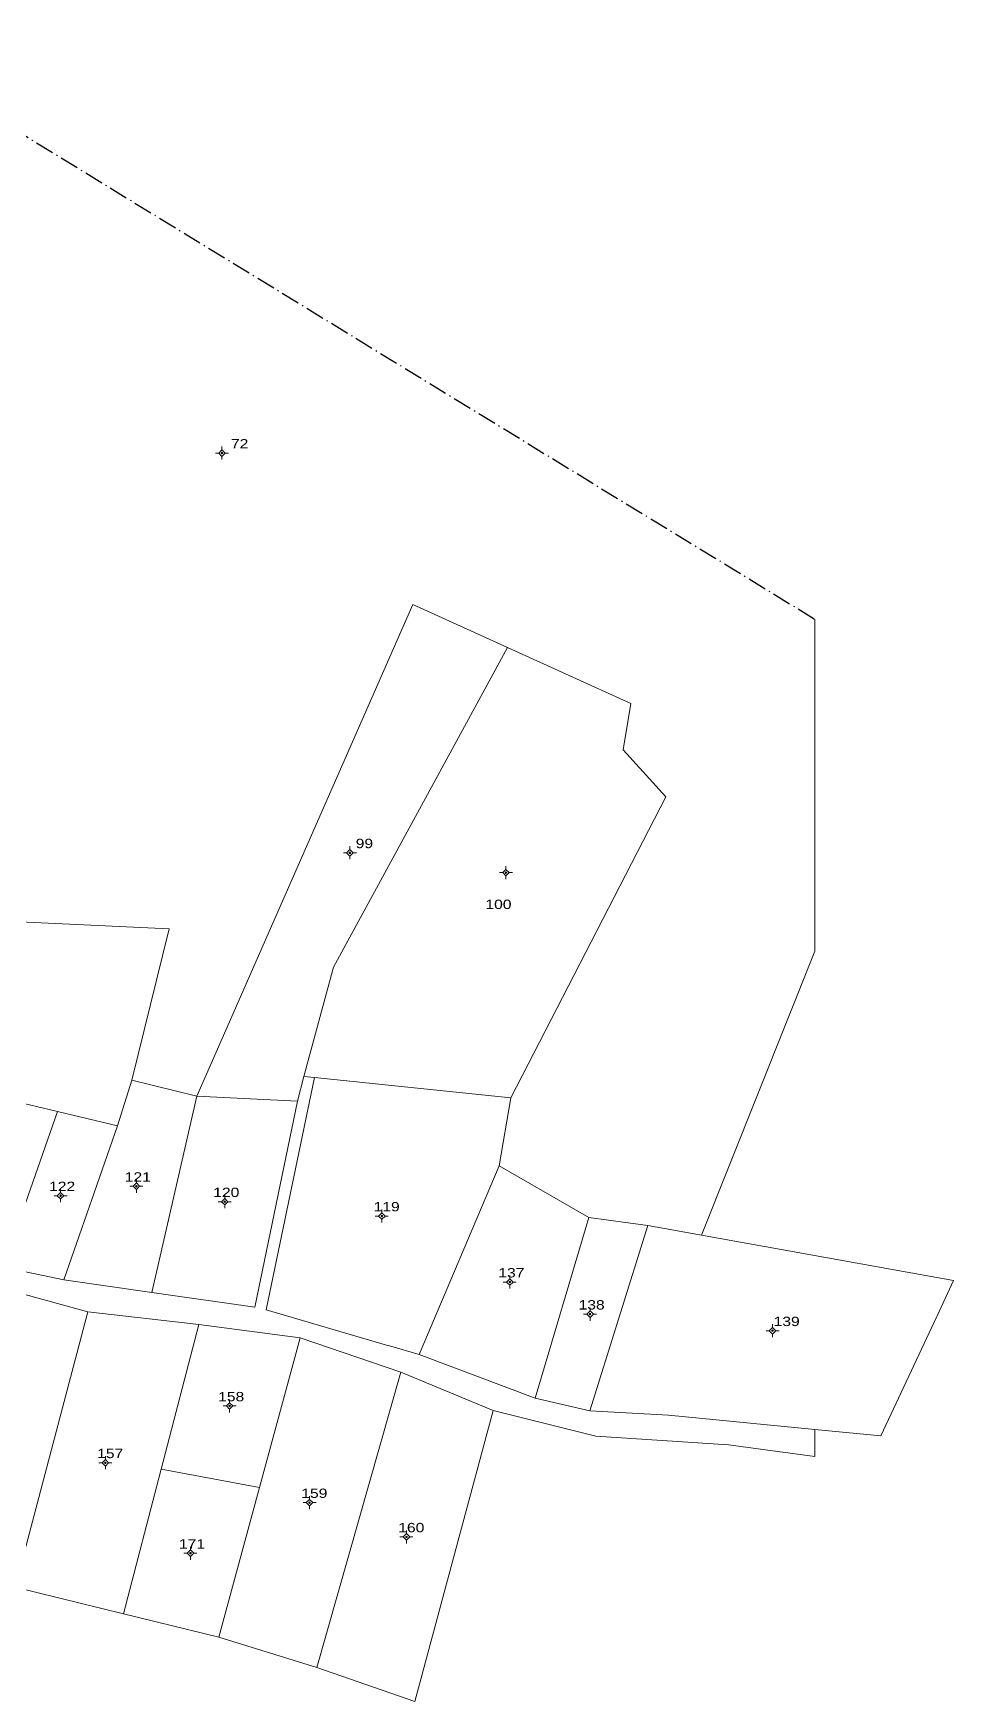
# Model space of a CAD drawing. Header units: metres. Extents: x 365490 to 366027, y 1839974 to 1840521.
# Drawn here: x 365849.6 to 366026.7, y 1839973.7 to 1840294.9 of the extents above; entities that cross this region are included whole.
import ezdxf

# ---------------------------------------------------------------- set-up
doc = ezdxf.new("R2010")
doc.units = ezdxf.units.M
doc.header["$LTSCALE"] = 0.72
doc.linetypes.add('DOT_DASHED', pattern=[7.7, 5, -1.2, 0.3, -1.2])
doc.layers.add('10', color=7, linetype='Continuous', lineweight=13)
doc.layers.add('11', color=7, linetype='Continuous', lineweight=13)
doc.layers.add('15', color=7, linetype='Continuous')

msp = doc.modelspace()

# ---------------------------------------------------------------- hatches: boundary and pattern name
at = {"layer": '11'}
for points in [[(365886.0198, 1840214.06, 1), (365885.7197, 1840214.06, 1)], [(365910.6498, 1840137.12, 1), (365910.3497, 1840137.12, 1)], [(365940.6998, 1840133.3, 1), (365940.3997, 1840133.3, 1)], [(365869.5498, 1840072.94, 1), (365869.2498, 1840072.94, 1)], [(365854.9698, 1840071.12, 1), (365854.6698, 1840071.12, 1)], [(365886.5598, 1840069.96, 1), (365886.2598, 1840069.96, 1)], [(365916.7998, 1840067.2, 1), (365916.4998, 1840067.2, 1)], [(365941.4298, 1840054.49, 1), (365941.1298, 1840054.49, 1)], [(365956.8898, 1840048.31, 1), (365956.5897, 1840048.31, 1)], [(365991.9998, 1840045.12, 1), (365991.6997, 1840045.12, 1)], [(365887.5098, 1840030.64, 1), (365887.2097, 1840030.64, 1)], [(365863.5898, 1840019.7, 1), (365863.2897, 1840019.7, 1)], [(365902.8798, 1840012.04, 1), (365902.5797, 1840012.04, 1)], [(365921.5398, 1840005.44, 1), (365921.2398, 1840005.44, 1)], [(365879.9698, 1840002.3, 1), (365879.6698, 1840002.3, 1)]]:
    msp.add_hatch(color=256, dxfattribs=at).paths.add_polyline_path(points)

# ---------------------------------------------------------------- linework, layer by layer
at = {"layer": '10', "linetype": 'DOT_DASHED', "lineweight": 25}
msp.add_line((365717.81, 1840354.82), (366000, 1840182.09), dxfattribs=at)
at = {"layer": '10'}
for p, q in [((365922.65, 1840184.94), (365881.06, 1840090.28)), ((366000, 1840118.2), (366000, 1840182.09)), ((365978.2, 1840063.52), (366000, 1840118.2)), ((365903.66, 1840093.88), (365894.41, 1840049.14)), ((365900.44, 1840089.31), (365901.67, 1840094.09)), ((365901.67, 1840094.09), (365903.66, 1840093.88)), ((365941.5, 1840089.93), (365903.66, 1840093.88)), ((365843.72, 1840089.84), (365854.22, 1840087.31)), ((365872.39, 1840052.5), (365881.06, 1840090.28)), ((365941.5, 1840089.93), (365939.26, 1840076.86)), ((365854.22, 1840087.31), (365865.75, 1840084.56)), ((365855.46, 1840054.94), (365865.75, 1840084.56)), ((365923.85, 1840040.53), (365939.26, 1840076.86)), ((365939.26, 1840076.86), (365956.47, 1840066.94)), ((365946.18, 1840032.12), (365956.47, 1840066.94)), ((365855.46, 1840054.94), (365843.77, 1840057.39)), ((365860.07, 1840048.77), (365838.75, 1840054.64)), ((365855.46, 1840054.94), (365872.39, 1840052.5)), ((365872.39, 1840052.5), (365892.22, 1840049.65)), ((365846.05, 1839995.75), (365860.07, 1840048.77)), ((365860.07, 1840048.77), (365881.43, 1840046.33)), ((365874.18, 1840018.48), (365881.43, 1840046.33)), ((365900.96, 1840043.78), (365881.43, 1840046.33)), ((365946.18, 1840032.12), (365923.85, 1840040.53)), ((365956.67, 1840029.68), (365971.82, 1840028.86)), ((365866.93, 1839990.63), (365874.18, 1840018.48)), ((365893.11, 1840014.96), (365874.18, 1840018.48)), ((365846.05, 1839995.75), (365866.93, 1839990.63)), ((365866.93, 1839990.63), (365885.26, 1839986.13)), ((365885.26, 1839986.13), (365904.13, 1839980.31))]:
    msp.add_line(p, q, dxfattribs=at)
for points in [[(365922.65, 1840184.94), (365940.85, 1840176.66), (365964.58, 1840165.86)], [(365901.67, 1840094.09), (365907.38, 1840115.08), (365940.85, 1840176.66)], [(365964.58, 1840165.86), (365963.08, 1840156.93), (365971.34, 1840147.9), (365941.5, 1840089.93)], [(365868.52, 1840093.37), (365875.7, 1840122.5), (365820.91, 1840125.03)], [(365865.75, 1840084.56), (365868.52, 1840093.37), (365881.06, 1840090.28)], [(365881.06, 1840090.28), (365900.44, 1840089.31), (365892.22, 1840049.65)], [(365854.22, 1840087.31), (365843.77, 1840057.39), (365833.26, 1840060.22)], [(365956.47, 1840066.94), (365967.87, 1840065.38), (365956.67, 1840029.68), (365946.18, 1840032.12)], [(365967.87, 1840065.38), (365978.2, 1840063.52), (366026.71, 1840054.78)], [(365971.82, 1840028.86), (366000, 1840026.11), (366012.68, 1840024.87), (366023.46, 1840047.85), (366023.52, 1840047.98), (366026.71, 1840054.78)], [(365894.41, 1840049.14), (365917.56, 1840042.37), (365917.86, 1840042.28), (365918.13, 1840042.2), (365923.85, 1840040.53)], [(365885.26, 1839986.13), (365893.11, 1840014.96), (365900.96, 1840043.78)], [(365900.96, 1840043.78), (365920.28, 1840037.14), (365904.13, 1839980.31)], [(365904.13, 1839980.31), (365923.02, 1839973.73), (365938.05, 1840029.8), (365920.28, 1840037.14)], [(366000, 1840026.11), (366000, 1840020.9), (365983.38, 1840023.17), (365957.83, 1840024.86), (365938.05, 1840029.8)]]:
    msp.add_lwpolyline(points, dxfattribs=at)
at = {"layer": '11'}
for p, q in [((365885.25, 1840214.06), (365884.62, 1840214.06)), ((365885.87, 1840215.31), (365885.87, 1840214.69)), ((365885.87, 1840213.43), (365885.87, 1840212.81)), ((365887.12, 1840214.06), (365886.49, 1840214.06)), ((365909.87, 1840137.12), (365909.25, 1840137.12)), ((365910.5, 1840138.37), (365910.5, 1840137.75)), ((365910.5, 1840136.49), (365910.5, 1840135.87)), ((365911.75, 1840137.12), (365911.13, 1840137.12)), ((365939.93, 1840133.3), (365939.3, 1840133.3)), ((365940.55, 1840134.55), (365940.55, 1840133.93)), ((365941.8, 1840133.3), (365941.17, 1840133.3)), ((365940.55, 1840132.67), (365940.55, 1840132.05)), ((365854.82, 1840072.37), (365854.82, 1840071.75)), ((365868.77, 1840072.94), (365868.15, 1840072.94)), ((365869.4, 1840074.19), (365869.4, 1840073.57)), ((365869.4, 1840072.31), (365869.4, 1840071.69)), ((365870.65, 1840072.94), (365870.03, 1840072.94)), ((365854.19, 1840071.12), (365853.57, 1840071.12)), ((365854.82, 1840070.49), (365854.82, 1840069.87)), ((365856.07, 1840071.12), (365855.45, 1840071.12)), ((365885.79, 1840069.96), (365885.16, 1840069.96)), ((365886.41, 1840071.21), (365886.41, 1840070.59)), ((365886.41, 1840069.33), (365886.41, 1840068.71)), ((365887.66, 1840069.96), (365887.03, 1840069.96)), ((365916.03, 1840067.2), (365915.4, 1840067.2)), ((365916.65, 1840068.45), (365916.65, 1840067.83)), ((365916.65, 1840066.57), (365916.65, 1840065.95)), ((365917.9, 1840067.2), (365917.27, 1840067.2)), ((365940.65, 1840054.49), (365940.03, 1840054.49)), ((365941.28, 1840055.74), (365941.28, 1840055.11)), ((365941.28, 1840053.87), (365941.28, 1840053.24)), ((365942.53, 1840054.49), (365941.91, 1840054.49)), ((365956.74, 1840049.56), (365956.74, 1840048.93)), ((365956.11, 1840048.31), (365955.49, 1840048.31)), ((365956.74, 1840047.69), (365956.74, 1840047.06)), ((365957.99, 1840048.31), (365957.37, 1840048.31)), ((365991.85, 1840046.37), (365991.85, 1840045.75)), ((365991.23, 1840045.12), (365990.6, 1840045.12)), ((365991.85, 1840044.49), (365991.85, 1840043.87)), ((365993.1, 1840045.12), (365992.47, 1840045.12)), ((365886.73, 1840030.64), (365886.11, 1840030.64)), ((365887.36, 1840031.89), (365887.36, 1840031.27)), ((365888.61, 1840030.64), (365887.99, 1840030.64)), ((365887.36, 1840030.01), (365887.36, 1840029.39)), ((365863.44, 1840020.95), (365863.44, 1840020.33)), ((365862.81, 1840019.7), (365862.19, 1840019.7)), ((365863.44, 1840019.07), (365863.44, 1840018.45)), ((365864.69, 1840019.7), (365864.07, 1840019.7)), ((365902.11, 1840012.04), (365901.48, 1840012.04)), ((365902.73, 1840013.29), (365902.73, 1840012.67)), ((365902.73, 1840011.41), (365902.73, 1840010.79)), ((365903.98, 1840012.04), (365903.35, 1840012.04)), ((365920.77, 1840005.44), (365920.14, 1840005.44)), ((365921.39, 1840006.69), (365921.39, 1840006.07)), ((365921.39, 1840004.81), (365921.39, 1840004.19)), ((365922.64, 1840005.44), (365922.01, 1840005.44)), ((365879.19, 1840002.3), (365878.57, 1840002.3)), ((365879.82, 1840003.55), (365879.82, 1840002.93)), ((365879.82, 1840001.67), (365879.82, 1840001.05)), ((365881.07, 1840002.3), (365880.45, 1840002.3))]:
    msp.add_line(p, q, dxfattribs=at)
for points in [[(365885.87, 1840214.69), (365885.25, 1840214.06), (365885.87, 1840213.43), (365886.49, 1840214.06)], [(365910.5, 1840137.75), (365909.87, 1840137.12), (365910.5, 1840136.49), (365911.13, 1840137.12)], [(365940.55, 1840133.93), (365939.93, 1840133.3), (365940.55, 1840132.67), (365941.17, 1840133.3)], [(365869.4, 1840073.57), (365868.77, 1840072.94), (365869.4, 1840072.31), (365870.03, 1840072.94)], [(365854.82, 1840071.75), (365854.19, 1840071.12), (365854.82, 1840070.49), (365855.45, 1840071.12)], [(365886.41, 1840070.59), (365885.79, 1840069.96), (365886.41, 1840069.33), (365887.03, 1840069.96)], [(365916.65, 1840067.83), (365916.03, 1840067.2), (365916.65, 1840066.57), (365917.27, 1840067.2)], [(365941.28, 1840055.11), (365940.65, 1840054.49), (365941.28, 1840053.87), (365941.91, 1840054.49)], [(365956.74, 1840048.93), (365956.11, 1840048.31), (365956.74, 1840047.69), (365957.37, 1840048.31)], [(365991.85, 1840045.75), (365991.23, 1840045.12), (365991.85, 1840044.49), (365992.47, 1840045.12)], [(365887.36, 1840031.27), (365886.73, 1840030.64), (365887.36, 1840030.01), (365887.99, 1840030.64)], [(365863.44, 1840020.33), (365862.81, 1840019.7), (365863.44, 1840019.07), (365864.07, 1840019.7)], [(365902.73, 1840012.67), (365902.11, 1840012.04), (365902.73, 1840011.41), (365903.35, 1840012.04)], [(365921.39, 1840006.07), (365920.77, 1840005.44), (365921.39, 1840004.81), (365922.01, 1840005.44)], [(365879.82, 1840002.93), (365879.19, 1840002.3), (365879.82, 1840001.67), (365880.45, 1840002.3)]]:
    msp.add_lwpolyline(points, close=True, dxfattribs=at)
for centre in [(365885.8698, 1840214.06), (365910.4998, 1840137.12), (365940.5498, 1840133.3), (365869.3998, 1840072.94), (365854.8198, 1840071.12), (365886.4098, 1840069.96), (365916.6498, 1840067.2), (365941.2798, 1840054.49), (365956.7398, 1840048.31), (365991.8497, 1840045.12), (365887.3598, 1840030.64), (365863.4398, 1840019.7), (365902.7297, 1840012.04), (365921.3898, 1840005.44), (365879.8198, 1840002.3)]:
    msp.add_circle(centre, 0.15, dxfattribs=at)

# ---------------------------------------------------------------- texts
at = {"layer": '15', "width": 1.25}
for s, p in [('72', (365887.61, 1840214.96)), ('99', (365911.62, 1840138.02)), ('100', (365936.59, 1840126.31)), ('121', (365867.18, 1840073.83)), ('122', (365852.61, 1840072.02)), ('120', (365884.2, 1840070.86)), ('119', (365915.07, 1840068.1)), ('137', (365939.07, 1840055.38)), ('138', (365954.52, 1840049.21)), ('139', (365992.06, 1840046.02)), ('158', (365885.15, 1840031.54)), ('157', (365861.86, 1840020.6)), ('159', (365901.15, 1840012.94)), ('160', (365919.81, 1840006.33)), ('171', (365877.6, 1840003.2))]:
    msp.add_text(s, height=1.8, dxfattribs=at).set_placement(p)

doc.saveas('drawing.dxf')
